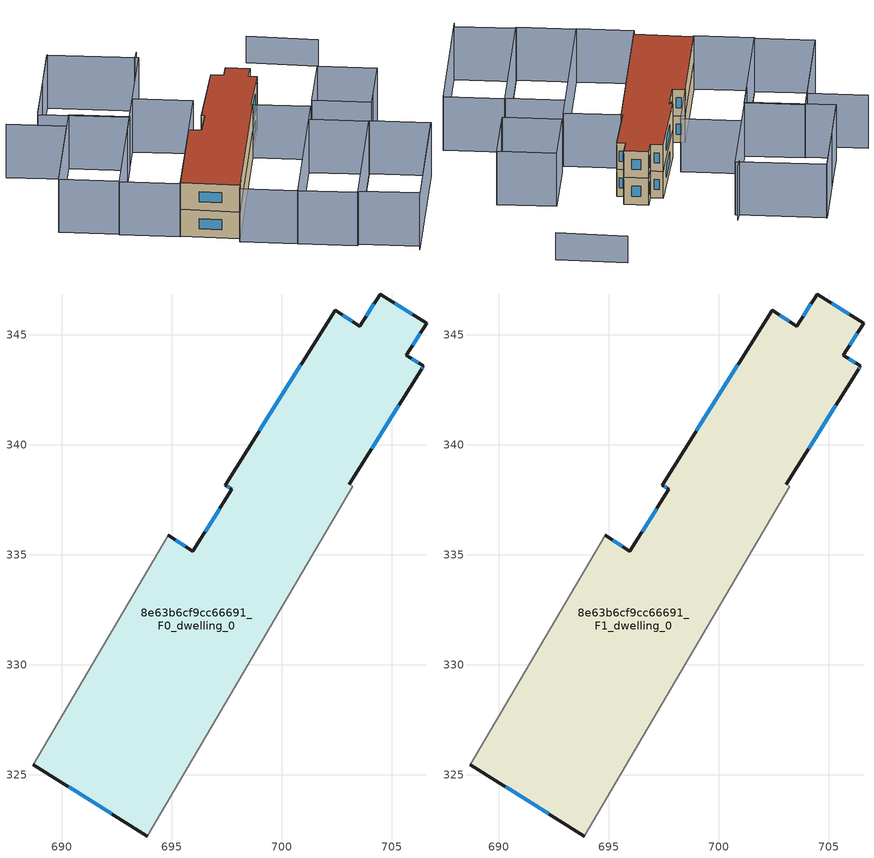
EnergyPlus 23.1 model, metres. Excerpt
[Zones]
8e63b6cf9cc66691_F0_dwelling_0
 floor ground (EU_floor_Construction): 706.58,345.52 705.66,344.06 706.44,343.58 706.33,343.4 703.06,338.2 703.21,338.1 693.87,322.21 688.71,325.46 694.83,335.87 695.96,335.16 697.73,337.97 697.42,338.16 702.42,346.1 703.55,345.39 704.47,346.85 z0
 wall outside (EU_wall_Construction): 703.06,338.2 706.33,343.4 706.44,343.58 705.66,344.06 706.58,345.52 704.47,346.85 703.55,345.39 702.42,346.1 697.42,338.16 697.73,337.97 695.96,335.16 694.83,335.87 / 688.71,325.46 693.87,322.21 z0:3
 wall adiabatic (EU_wall_Construction): 693.87,322.21 703.21,338.1 703.06,338.2 / 694.83,335.87 688.71,325.46 z0:3
 window (EU_Window_Construction): 704.18,346.39 703.84,345.85 / 705.92,345.93 705.12,346.43 / 705.95,344.52 706.29,345.07 / 706.19,343.73 705.9,343.91 / 706.37,343.46 706.4,343.52 / 704.08,339.82 705.31,341.78 / 690.32,324.45 692.26,323.22 / 695.61,335.38 695.19,335.65 / 697.18,337.1 696.51,336.04 / 697.52,338.1 697.63,338.03 / 700.86,343.63 698.98,340.64 / 703.2,345.61 702.77,345.88 z0.93:2.07
8e63b6cf9cc66691_F1_dwelling_0
 floor to 8e63b6cf9cc66691_F0_dwelling_0 (EU_floor_Construction): 706.58,345.52 705.66,344.06 706.44,343.58 706.33,343.4 703.06,338.2 703.21,338.1 693.87,322.21 688.71,325.46 694.83,335.87 695.96,335.16 697.73,337.97 697.42,338.16 702.42,346.1 703.55,345.39 704.47,346.85 z3
 wall outside (EU_wall_Construction): 703.06,338.2 706.33,343.4 706.44,343.58 705.66,344.06 706.58,345.52 704.47,346.85 703.55,345.39 702.42,346.1 697.42,338.16 697.73,337.97 695.96,335.16 694.83,335.87 / 688.71,325.46 693.87,322.21 z3:6
 wall adiabatic (EU_wall_Construction): 693.87,322.21 703.21,338.1 703.06,338.2 / 694.83,335.87 688.71,325.46 z3:6
 window (EU_Window_Construction): 704.18,346.39 703.84,345.85 / 705.92,345.93 705.12,346.43 / 705.95,344.52 706.29,345.07 / 706.19,343.73 705.9,343.91 / 706.37,343.46 706.4,343.52 / 704.08,339.82 705.31,341.78 / 690.32,324.45 692.26,323.22 / 695.61,335.38 695.19,335.65 / 697.18,337.1 696.51,336.04 / 697.52,338.1 697.63,338.03 / 700.86,343.63 698.98,340.64 / 703.2,345.61 702.77,345.88 z3.93:5.07
 roof outside (EU_roof_Construction): 693.87,322.21 703.21,338.1 703.06,338.2 706.33,343.4 706.44,343.58 705.66,344.06 706.58,345.52 704.47,346.85 703.55,345.39 702.42,346.1 697.42,338.16 697.73,337.97 695.96,335.16 694.83,335.87 688.71,325.46 z6
shading: 708.96,311.91 717.49,326.41 / 714.49,333.69 718.12,339.88 / 678.87,345.2 684.18,342.08 / 684.18,342.08 678.16,331.83 / 689.7,357.54 682.9,346.15 / 697.92,353.96 697.18,352.77 / 717.48,326.4 709.36,312.59 / 709.36,312.59 703.95,315.78 / 703.95,315.78 712.07,329.58 / 712.07,329.58 717.48,326.4 / 712.01,329.48 703.8,315.52 / 703.8,315.52 698.56,318.6 / 698.56,318.6 706.77,332.56 / 706.77,332.56 712.01,329.48 / 693.5,321.57 703.21,338.1 / 703.21,338.1 708.27,335.12 / 708.27,335.12 698.56,318.6 / 698.56,318.6 693.5,321.57 / 683.31,328.42 692.87,344.68 / 692.87,344.68 698.18,341.56 / 698.18,341.56 688.62,325.29 / 688.62,325.29 683.31,328.42 / 690.82,341.2 683.38,328.55 / 683.38,328.55 678.07,331.67 / 678.07,331.67 685.51,344.33 / 685.51,344.33 690.82,341.2 / 708.98,336.32 712.89,342.97 / 712.89,342.97 718.13,339.89 / 718.13,339.89 714.22,333.24 / 714.22,333.24 708.98,336.32 / 697.61,352.73 690.75,341.07 / 690.75,341.07 682.73,345.78 / 682.73,345.78 689.59,357.45 / 689.59,357.45 697.61,352.73 z0:6; 718.39,353.73 712.23,357.65 z0:3
[Building]
EU S2 Campaign: North Axis=0; Terrain=City; Solar Distribution=FullExterior
[Site:Location]
Montreal-Trudeau.Intl.AP: Latitude=45.4667; Longitude=-73.75; Time Zone=-5; Elevation=36
[SizingPeriod:WeatherFileDays]
AnnualSizingPeriod: Begin Month=1; Begin Day of Month=1; End Month=12; End Day of Month=31; Day of Week for Start Day=Monday; Use Weather File Daylight Saving Period=No; Use Weather File Rain and Snow Indicators=No
[MATERIAL]
EU_InternalMass_Material: Roughness=MediumRough; Thickness=0.1; Conductivity=1; Density=1800; Specific Heat=900; Thermal Absorptance=0.9; Solar Absorptance=0.7; Visible Absorptance=0.7
[MATERIAL:NOMASS] Roughness=MediumRough; Thermal Absorptance=0.9; Solar Absorptance=0.7; Visible Absorptance=0.7
Name | Thermal Resistance
EU_wall_NoMass; EU_floor_NoMass | 1.36485
EU_roof_NoMass | 2.55992
[WINDOWMATERIAL:SIMPLEGLAZINGSYSTEM]
EU_Window_SimpleGlazing: UFactor=3.92339; Solar Heat Gain Coefficient=0.8; Visible Transmittance=0.8
[CONSTRUCTION]
EU_wall_Construction: EU_wall_NoMass
EU_roof_Construction: EU_roof_NoMass
EU_floor_Construction: EU_floor_NoMass
EU_Window_Construction: EU_Window_SimpleGlazing
EU_InternalMass_Construction: EU_InternalMass_Material
[ZONE] Type=1; Multiplier=1; Ceiling Height=autocalculate; Volume=416.596; Floor Area=autocalculate; Part of Total Floor Area=Yes
8e63b6cf9cc66691_F0_dwelling_0; 8e63b6cf9cc66691_F1_dwelling_0
[INTERNALMASS] Construction=EU_InternalMass_Construction; Surface Area=138.865
Name | Zone or ZoneList
8e63b6cf9cc66691_F0_dwelling_0_EU_InternalMass | 8e63b6cf9cc66691_F0_dwelling_0
8e63b6cf9cc66691_F1_dwelling_0_EU_InternalMass | 8e63b6cf9cc66691_F1_dwelling_0
[OTHEREQUIPMENT] Fuel Type=Electricity; Design Level Calculation Method=Watts/Area; Power per Zone Floor Area=1; Fraction Latent=0; Fraction Radiant=0; Fraction Lost=0; Carbon Dioxide Generation Rate=0; EndUse Subcategory=EU_Step8_InternalGains
Name | Zone or ZoneList or Space or SpaceList | Schedule
EU_Step8_InternalGain_8e63b6cf9cc66691_F0_dwelling_0_f000 | 8e63b6cf9cc66691_F0_dwelling_0 | EU_Step8_GainSchedule_8e63b6cf9cc66691_F0_dwelling_0_f000
EU_Step8_InternalGain_8e63b6cf9cc66691_F1_dwelling_0_f000 | 8e63b6cf9cc66691_F1_dwelling_0 | EU_Step8_GainSchedule_8e63b6cf9cc66691_F1_dwelling_0_f000
[ZONEVENTILATION:DESIGNFLOWRATE] Schedule=EU_AlwaysOn; Design Flow Rate Calculation Method=AirChanges/Hour; Air Changes per Hour=0.860309; Ventilation Type=Natural; Fan Pressure Rise=0; Fan Total Efficiency=1; Constant Term Coefficient=1; Temperature Term Coefficient=0; Velocity Term Coefficient=0; Velocity Squared Term Coefficient=0; Minimum Indoor Temperature=-100; Maximum Indoor Temperature=100; Delta Temperature=-100; Minimum Outdoor Temperature=-100; Maximum Outdoor Temperature=100; Maximum Wind Speed=40
Name | Zone or ZoneList or Space or SpaceList
EU_ConstantAir_8e63b6cf9cc66691_F0_dwelling_0 | 8e63b6cf9cc66691_F0_dwelling_0
EU_ConstantAir_8e63b6cf9cc66691_F1_dwelling_0 | 8e63b6cf9cc66691_F1_dwelling_0
[HVACTEMPLATE:THERMOSTAT] Constant Heating Setpoint=20; Constant Cooling Setpoint=50
EU_HeatOnly_8e63b6cf9cc66691_F0_dwelling_0; EU_HeatOnly_8e63b6cf9cc66691_F1_dwelling_0
[HVACTEMPLATE:ZONE:IDEALLOADSAIRSYSTEM] System Availability Schedule=EU_AlwaysOn; Maximum Heating Supply Air Temperature=50; Minimum Cooling Supply Air Temperature=13; Maximum Heating Supply Air Humidity Ratio=0.0156; Minimum Cooling Supply Air Humidity Ratio=0.0077; Heating Limit=NoLimit; Cooling Limit=NoLimit; Heating Availability Schedule=EU_AlwaysOn; Cooling Availability Schedule=EU_CoolingOff; Dehumidification Control Type=ConstantSensibleHeatRatio; Cooling Sensible Heat Ratio=0.7; Dehumidification Setpoint=60; Humidification Control Type=None; Humidification Setpoint=30; Outdoor Air Method=None; Outdoor Air Flow Rate per Person=0.00944; Outdoor Air Flow Rate per Zone Floor Area=0; Outdoor Air Flow Rate per Zone=0; Demand Controlled Ventilation Type=None; Outdoor Air Economizer Type=NoEconomizer; Heat Recovery Type=None; Sensible Heat Recovery Effectiveness=0.7; Latent Heat Recovery Effectiveness=0.65
Name | Template Thermostat
8e63b6cf9cc66691_F0_dwelling_0 | EU_HeatOnly_8e63b6cf9cc66691_F0_dwelling_0
8e63b6cf9cc66691_F1_dwelling_0 | EU_HeatOnly_8e63b6cf9cc66691_F1_dwelling_0
[SIZING:ZONE] Zone Cooling Design Supply Air Temperature Input Method=SupplyAirTemperature; Zone Cooling Design Supply Air Temperature=13; Zone Heating Design Supply Air Temperature Input Method=SupplyAirTemperature; Zone Heating Design Supply Air Temperature=50; Zone Cooling Design Supply Air Humidity Ratio=0.008; Zone Heating Design Supply Air Humidity Ratio=0.008; Cooling Design Air Flow Method=DesignDay; Cooling Design Air Flow Rate=0; Cooling Minimum Air Flow per Zone Floor Area=0.000762; Cooling Minimum Air Flow=0; Cooling Minimum Air Flow Fraction=0.2; Heating Design Air Flow Method=DesignDay; Heating Design Air Flow Rate=0; Heating Maximum Air Flow per Zone Floor Area=0.002032; Heating Maximum Air Flow=0.141576; Heating Maximum Air Flow Fraction=0.3; Account for Dedicated Outdoor Air System=No; Dedicated Outdoor Air System Control Strategy=NeutralSupplyAir; Dedicated Outdoor Air Low Setpoint Temperature for Design=autosize; Dedicated Outdoor Air High Setpoint Temperature for Design=autosize; Zone Load Sizing Method=Sensible Load Only No Latent Load; Zone Latent Cooling Design Supply Air Humidity Ratio Input Method=HumidityRatioDifference; Zone Cooling Design Supply Air Humidity Ratio Difference=0.005; Zone Latent Heating Design Supply Air Humidity Ratio Input Method=HumidityRatioDifference; Zone Humidification Design Supply Air Humidity Ratio Difference=0.005
8e63b6cf9cc66691_F0_dwelling_0; 8e63b6cf9cc66691_F1_dwelling_0
[SCHEDULE:CONSTANT]
Name | Hourly Value
EU_AlwaysOn | 1
EU_CoolingOff | 0
[SCHEDULE:FILE] Column Number=1; Rows to Skip at Top=0; Number of Hours of Data=8760; Column Separator=Comma; Interpolate to Timestep=No; Minutes per Item=60; Adjust Schedule for Daylight Savings=Yes
Name | File
EU_Step8_GainSchedule_8e63b6cf9cc66691_F0_dwelling_0_f000 | ../../schedules/8e63b6cf9cc66691/8e63b6cf9cc66691_F0_dwelling_0_f000_gain.csv
EU_Step8_GainSchedule_8e63b6cf9cc66691_F1_dwelling_0_f000 | ../../schedules/8e63b6cf9cc66691/8e63b6cf9cc66691_F1_dwelling_0_f000_gain.csv
